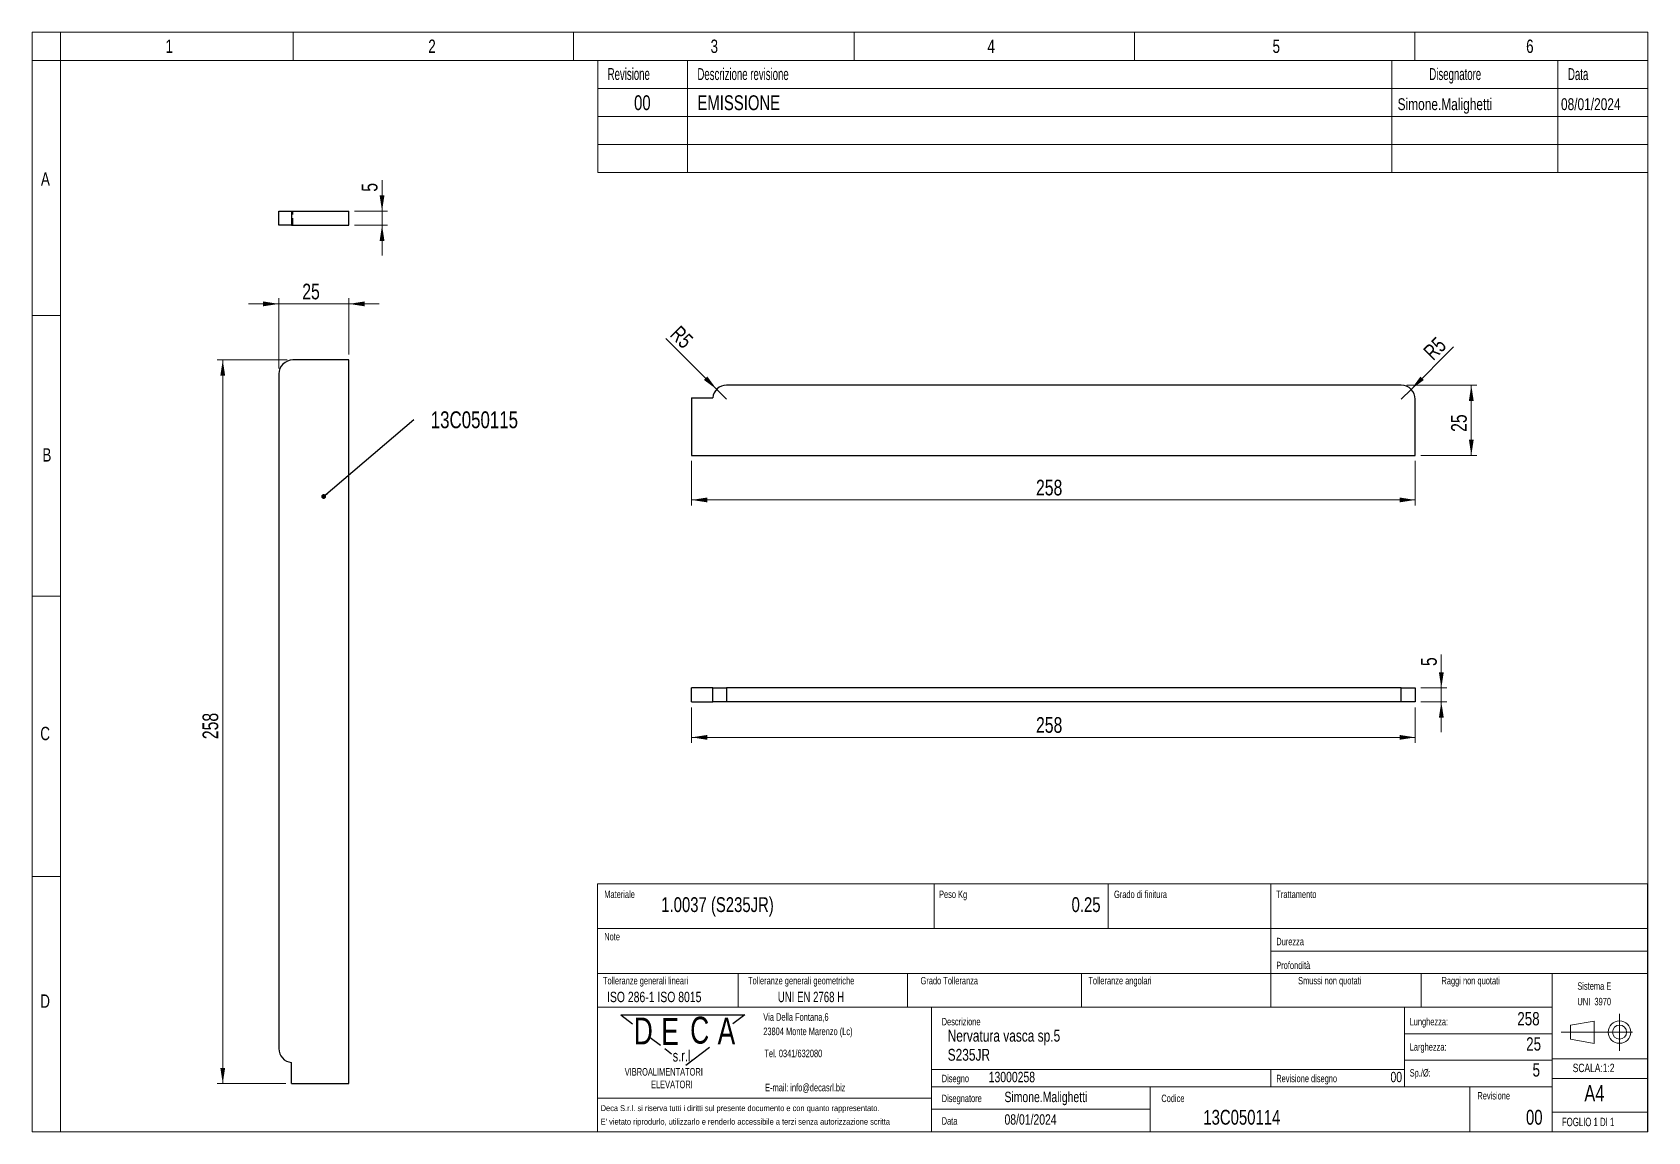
# Model space of a CAD drawing. Header units: millimetres. Extents: x 9 to 585, y 13 to 405.
import ezdxf

# ---------------------------------------------------------------- set-up
doc = ezdxf.new("R2010")
doc.units = ezdxf.units.MM
doc.header["$LTSCALE"] = 2
doc.linetypes.add('CENTERX2', pattern=[20.32, 12.7, -2.54, 2.54, -2.54])
doc.linetypes.add('HIDDEN', pattern=[1.905, 1.27, -0.635])
doc.layers.add('FORMAT', color=7, linetype='Continuous')
doc.layers.add('TESTO', color=179, linetype='Continuous')
doc.styles.add('SLDTEXTSTYLE0', font='TXT', dxfattribs={"width": 0.75})
doc.styles.add('SLDTEXTSTYLE1', font='TXT', dxfattribs={"width": 0.605})
doc.styles.add('SLDTEXTSTYLE2', font='TXT', dxfattribs={"width": 0.732984})
doc.styles.add('SLDTEXTSTYLE3', font='TXT', dxfattribs={"width": 0.643617})
doc.styles.add('SLDTEXTSTYLE4', font='TXT', dxfattribs={"width": 0.694444})
doc.styles.add('SLDTEXTSTYLE5', font='TXT', dxfattribs={"width": 0.692308})
doc.dimstyles.new('SLDDIMSTYLE0', dxfattribs={"dimtxt": 5.6, "dimasz": 5.6, "dimexe": 0, "dimexo": 0.0625, "dimgap": 1.4, "dimtad": 1, "dimrnd": 1e-09, "dimzin": 12, "dimdsep": 46, "dimtxsty": 'SLDTEXTSTYLE0', "dimsah": 1, "dimcen": 0, "dimadec": 0, "dimazin": 3, "dimtfac": 1, "dimtofl": 0, "dimtmove": 0, "dimatfit": 3, "dimfxl": 1, "dimfrac": 2, "dimtolj": 1, "dimtzin": 12, "dimarcsym": 0})
doc.dimstyles.new('SLDDIMSTYLE1', dxfattribs={"dimtxt": 5.6, "dimasz": 5.6, "dimexe": 0, "dimexo": 0.0625, "dimgap": 1.4, "dimtad": 1, "dimrnd": 1e-09, "dimzin": 12, "dimdsep": 46, "dimtxsty": 'SLDTEXTSTYLE0', "dimsah": 1, "dimcen": 0.09, "dimadec": 0, "dimazin": 3, "dimtfac": 1, "dimtofl": 0, "dimtmove": 0, "dimatfit": 3, "dimfxl": 1, "dimfrac": 2, "dimtolj": 1, "dimtzin": 12, "dimarcsym": 0})
doc.dimstyles.new('SLDDIMSTYLE2', dxfattribs={"dimtxt": 5.6, "dimasz": 5.6, "dimexe": 0, "dimexo": 0.0625, "dimgap": 1.4, "dimtad": 1, "dimrnd": 1e-09, "dimzin": 12, "dimdsep": 46, "dimtxsty": 'SLDTEXTSTYLE0', "dimsah": 1, "dimcen": 0.09, "dimadec": 0, "dimazin": 3, "dimtfac": 1, "dimtmove": 0, "dimatfit": 0, "dimfxl": 1, "dimfrac": 2, "dimtolj": 1, "dimtzin": 12, "dimarcsym": 0})
doc.dimstyles.new('SLDDIMSTYLE3', dxfattribs={"dimtxt": 0.18, "dimasz": 1.723077, "dimexe": 0, "dimexo": 0.0625, "dimgap": 0, "dimtad": 0, "dimtih": 1, "dimtoh": 1, "dimdec": 0, "dimrnd": 1e-09, "dimzin": 0, "dimdsep": 46, "dimtxsty": 'Standard', "dimblk1": 'DOT', "dimblk2": 'DOT', "dimsah": 1, "dimcen": 0.09, "dimadec": 0, "dimazin": 0, "dimtfac": 1.723077, "dimtdec": 0, "dimtofl": 0, "dimtmove": 0, "dimatfit": 3, "dimldrblk": 'DOT', "dimfxl": 1, "dimfrac": 2, "dimtolj": 1, "dimtzin": 0, "dimarcsym": 0})

# ---------------------------------------------------------------- blocks, each defined once
blk = doc.blocks.new('_D')
at = {"color": 7, "linetype": 'Continuous', "lineweight": 0}
for q in [(515.75, 292.99), (497.12, 274.36)]:
    blk.add_line((500.65, 277.89), q, dxfattribs=at)
at = {"color": 7, "linetype": 'Continuous', "lineweight": 18}
blk.add_solid([(500.65, 277.89), (505.22, 281.24), (504, 282.46)], dxfattribs=at)
at = {"color": 7, "linetype": 'Continuous', "lineweight": 18, "insert": (504.57, 291.9), "char_height": 5.6, "attachment_point": 1, "rotation": 45, "style": 'SLDTEXTSTYLE0'}
blk.add_mtext('R5', dxfattribs=at)
blk = doc.blocks.new('_D_1')
at = {"color": 7, "linetype": 'Continuous', "lineweight": 0}
for p, q in [((244.12, 252.36), (244.12, 236.46)), ((502.12, 252.36), (502.12, 236.46)), ((244.12, 238.46), (502.12, 238.46))]:
    blk.add_line(p, q, dxfattribs=at)
at = {"color": 7, "linetype": 'Continuous', "lineweight": 18}
for points in [[(244.12, 238.46), (249.72, 237.59), (249.72, 239.32)], [(502.12, 238.46), (496.52, 239.32), (496.52, 237.59)]]:
    blk.add_solid(points, dxfattribs=at)
at = {"color": 7, "linetype": 'Continuous', "lineweight": 18, "insert": (366.91, 245.67), "char_height": 5.6, "attachment_point": 1, "style": 'SLDTEXTSTYLE0'}
blk.add_mtext('258', dxfattribs=at)
blk = doc.blocks.new('_D_2')
at = {"color": 7, "linetype": 'Continuous', "lineweight": 0}
for p, q in [((499.12, 279.36), (524.12, 279.36)), ((522.12, 254.36), (522.12, 279.36)), ((504.12, 254.36), (524.12, 254.36))]:
    blk.add_line(p, q, dxfattribs=at)
at = {"color": 7, "linetype": 'Continuous', "lineweight": 18}
for points in [[(522.12, 279.36), (521.26, 273.76), (522.98, 273.76)], [(522.12, 254.36), (522.98, 259.96), (521.26, 259.96)]]:
    blk.add_solid(points, dxfattribs=at)
at = {"color": 7, "linetype": 'Continuous', "lineweight": 18, "insert": (514.9, 262.72), "char_height": 5.6, "attachment_point": 1, "rotation": 90, "style": 'SLDTEXTSTYLE0'}
blk.add_mtext('25', dxfattribs=at)
blk = doc.blocks.new('_D_3')
at = {"color": 7, "linetype": 'Continuous', "lineweight": 0}
for q in [(234.95, 296), (256.59, 274.36)]:
    blk.add_line((253.06, 277.89), q, dxfattribs=at)
at = {"color": 7, "linetype": 'Continuous', "lineweight": 18}
blk.add_solid([(253.06, 277.89), (249.71, 282.46), (248.49, 281.24)], dxfattribs=at)
at = {"color": 7, "linetype": 'Continuous', "lineweight": 18, "insert": (240.02, 301.06), "char_height": 5.6, "attachment_point": 1, "rotation": 315, "style": 'SLDTEXTSTYLE0'}
blk.add_mtext('R5', dxfattribs=at)
blk = doc.blocks.new('_D_4')
at = {"color": 7, "linetype": 'Continuous', "lineweight": 0}
for p, q in [((244.12, 164.43), (244.12, 151.8)), ((502.12, 164.43), (502.12, 151.8)), ((502.12, 153.8), (244.12, 153.8))]:
    blk.add_line(p, q, dxfattribs=at)
at = {"color": 7, "linetype": 'Continuous', "lineweight": 18}
for points in [[(244.12, 153.8), (249.72, 152.93), (249.72, 154.66)], [(502.12, 153.8), (496.52, 154.66), (496.52, 152.93)]]:
    blk.add_solid(points, dxfattribs=at)
at = {"color": 7, "linetype": 'Continuous', "lineweight": 18, "insert": (366.91, 161.02), "char_height": 5.6, "attachment_point": 1, "style": 'SLDTEXTSTYLE0'}
blk.add_mtext('258', dxfattribs=at)
blk = doc.blocks.new('_D_5')
at = {"color": 7, "linetype": 'Continuous', "lineweight": 0}
for p, q in [((511.43, 171.43), (511.43, 183.36)), ((504.12, 171.43), (513.43, 171.43)), ((511.43, 171.43), (511.43, 166.43)), ((504.12, 166.43), (513.43, 166.43)), ((511.43, 166.43), (511.43, 155.66))]:
    blk.add_line(p, q, dxfattribs=at)
at = {"color": 7, "linetype": 'Continuous', "lineweight": 18}
for points in [[(511.43, 171.43), (512.3, 177.03), (510.57, 177.03)], [(511.43, 166.43), (510.57, 160.83), (512.3, 160.83)]]:
    blk.add_solid(points, dxfattribs=at)
at = {"color": 7, "linetype": 'Continuous', "lineweight": 18, "insert": (504.21, 179.22), "char_height": 5.6, "attachment_point": 1, "rotation": 90, "style": 'SLDTEXTSTYLE0'}
blk.add_mtext('5', dxfattribs=at)
blk = doc.blocks.new('_D_6')
at = {"color": 7, "linetype": 'Continuous', "lineweight": 0}
for p, q in [((99.92, 288.36), (74.92, 288.36)), ((76.92, 288.36), (76.92, 30.36)), ((99.42, 30.36), (74.92, 30.36))]:
    blk.add_line(p, q, dxfattribs=at)
at = {"color": 7, "linetype": 'Continuous', "lineweight": 18}
for points in [[(76.92, 288.36), (76.06, 282.76), (77.78, 282.76)], [(76.92, 30.36), (77.78, 35.96), (76.06, 35.96)]]:
    blk.add_solid(points, dxfattribs=at)
at = {"color": 7, "linetype": 'Continuous', "lineweight": 18, "insert": (69.7, 153.16), "char_height": 5.6, "attachment_point": 1, "rotation": 90, "style": 'SLDTEXTSTYLE0'}
blk.add_mtext('258', dxfattribs=at)
blk = doc.blocks.new('_D_7')
at = {"color": 7, "linetype": 'Continuous', "lineweight": 0}
for p, q in [((96.92, 308.36), (86.15, 308.36)), ((96.92, 285.36), (96.92, 310.36)), ((121.92, 308.36), (96.92, 308.36)), ((121.92, 290.36), (121.92, 310.36)), ((121.92, 308.36), (132.69, 308.36))]:
    blk.add_line(p, q, dxfattribs=at)
at = {"color": 7, "linetype": 'Continuous', "lineweight": 18}
for points in [[(96.92, 308.36), (91.32, 309.23), (91.32, 307.5)], [(121.92, 308.36), (127.52, 307.5), (127.52, 309.23)]]:
    blk.add_solid(points, dxfattribs=at)
at = {"color": 7, "linetype": 'Continuous', "lineweight": 18, "insert": (105.28, 315.58), "char_height": 5.6, "attachment_point": 1, "style": 'SLDTEXTSTYLE0'}
blk.add_mtext('25', dxfattribs=at)
blk = doc.blocks.new('SW_NOTE_0')
at = {"color": 0, "linetype": 'Continuous', "lineweight": 0, "insert": (21.59, 2.94), "char_height": 6, "attachment_point": 2, "style": 'SLDTEXTSTYLE0'}
blk.add_mtext('13C050115', dxfattribs=at)
blk = doc.blocks.new('_Dot')
at = {"color": 0, "linetype": 'ByBlock', "lineweight": -2}
blk.add_line((-0.5, 0), (-1, 0), dxfattribs=at)
at = {"color": 0, "linetype": 'ByBlock', "const_width": 0.5}
blk.add_lwpolyline([(-0.25, 0, 1), (0.25, 0, 1)], format="xyb", close=True, dxfattribs=at)
blk = doc.blocks.new('_D_8')
at = {"color": 7, "linetype": 'Continuous', "lineweight": 0}
for p, q in [((133.72, 341.44), (133.72, 352.49)), ((123.92, 341.44), (135.72, 341.44)), ((133.72, 336.44), (133.72, 341.44)), ((123.92, 336.44), (135.72, 336.44)), ((133.72, 336.44), (133.72, 325.67))]:
    blk.add_line(p, q, dxfattribs=at)
at = {"color": 7, "linetype": 'Continuous', "lineweight": 18}
for points in [[(133.72, 341.44), (134.58, 347.04), (132.86, 347.04)], [(133.72, 336.44), (132.86, 330.84), (134.58, 330.84)]]:
    blk.add_solid(points, dxfattribs=at)
at = {"color": 7, "linetype": 'Continuous', "lineweight": 18, "insert": (126.5, 348.35), "char_height": 5.6, "attachment_point": 1, "rotation": 90, "style": 'SLDTEXTSTYLE0'}
blk.add_mtext('5', dxfattribs=at)

msp = doc.modelspace()

# ---------------------------------------------------------------- linework, layer by layer
at = {"color": 7, "linetype": 'Continuous', "lineweight": 18}
for p, q in [((9.014, 395.197), (9.014, 405.197)), ((9.014, 405.197), (19.014, 405.197)), ((19.014, 405.197), (585.014, 405.197)), ((19.014, 395.197), (19.014, 405.197)), ((102.014, 405.197), (102.014, 395.197)), ((202.014, 405.197), (202.014, 395.197)), ((302.014, 405.197), (302.014, 395.197)), ((402.014, 405.197), (402.014, 395.197)), ((502.014, 405.197), (502.014, 395.197)), ((585.014, 405.197), (585.014, 395.197)), ((9.014, 13.197), (9.014, 395.197)), ((9.014, 395.197), (19.014, 395.197)), ((19.014, 13.197), (19.014, 395.197)), ((19.014, 395.197), (585.014, 395.197)), ((585.014, 395.197), (210.614, 395.197)), ((210.614, 395.197), (585.014, 395.197)), ((210.614, 385.197), (210.614, 395.197)), ((210.614, 395.197), (585.014, 395.197)), ((242.614, 385.197), (242.614, 395.197)), ((493.838, 385.197), (493.838, 395.197)), ((553.014, 385.197), (553.014, 395.197)), ((585.014, 13.197), (585.014, 395.197)), ((585.014, 385.197), (585.014, 395.197)), ((585.014, 385.197), (585.014, 395.197)), ((210.614, 385.197), (585.014, 385.197)), ((210.614, 385.197), (210.614, 355.197)), ((242.614, 385.197), (242.614, 355.197)), ((493.838, 385.197), (493.838, 355.197)), ((553.014, 385.197), (553.014, 355.197)), ((585.014, 385.197), (585.014, 355.197)), ((585.014, 385.197), (585.014, 355.197)), ((210.614, 375.197), (585.014, 375.197)), ((210.614, 365.197), (585.014, 365.197)), ((210.614, 355.197), (585.014, 355.197)), ((19.014, 304.197), (9.014, 304.197)), ((19.014, 204.197), (9.014, 204.197)), ((19.014, 104.197), (9.014, 104.197)), ((210.592, 101.602), (210.592, 13.202)), ((210.592, 101.602), (584.993, 101.602)), ((330.592, 101.602), (330.592, 85.602)), ((392.592, 101.602), (392.592, 85.602)), ((450.592, 85.602), (450.592, 101.602)), ((584.993, 101.602), (584.993, 13.202)), ((585.014, 101.597), (585.014, 13.197)), ((210.592, 85.602), (584.993, 85.602)), ((450.592, 85.602), (450.592, 69.6)), ((450.592, 77.602), (584.993, 77.602)), ((210.592, 69.6), (584.993, 69.6)), ((260.725, 69.6), (260.725, 57.602)), ((321.12, 69.6), (321.12, 57.602)), ((383.081, 69.6), (383.081, 57.602)), ((450.625, 69.6), (450.625, 57.602)), ((504.216, 69.6), (504.216, 57.602)), ((550.992, 69.6), (550.992, 13.202)), ((210.592, 57.602), (329.592, 57.602)), ((329.592, 57.602), (329.592, 13.202)), ((329.592, 57.602), (550.992, 57.602)), ((498.254, 57.602), (498.254, 48.135)), ((565.943, 52.658), (557.434, 51.158)), ((565.943, 52.658), (565.902, 44.658)), ((498.254, 48.135), (498.254, 38.668)), ((498.254, 48.135), (550.992, 48.135)), ((557.434, 51.158), (557.434, 46.158)), ((565.902, 44.658), (557.434, 46.158)), ((329.592, 35.402), (498.254, 35.402)), ((450.625, 35.402), (450.625, 29.202)), ((498.254, 38.668), (498.254, 29.202)), ((498.254, 38.668), (550.992, 38.668)), ((550.992, 39.202), (584.993, 39.202)), ((550.993, 39.202), (584.993, 39.202)), ((550.993, 39.202), (550.993, 13.202)), ((329.592, 29.202), (550.992, 29.202)), ((407.634, 29.202), (407.634, 13.202)), ((521.605, 29.202), (521.605, 13.202)), ((550.993, 32.202), (584.993, 32.202)), ((210.592, 25.202), (329.723, 25.202)), ((407.634, 21.202), (329.592, 21.202)), ((550.993, 20.202), (584.993, 20.202)), ((9.014, 13.197), (19.014, 13.197)), ((19.014, 13.197), (585.014, 13.197)), ((210.592, 13.202), (584.993, 13.202)), ((210.593, 13.202), (584.993, 13.202)), ((210.614, 13.197), (585.014, 13.197))]:
    msp.add_line(p, q, dxfattribs=at)
at = {"color": 7, "linetype": 'Continuous', "lineweight": 25}
for p, q in [((96.923, 336.438), (96.923, 341.438)), ((96.923, 341.438), (101.423, 341.438)), ((101.423, 341.438), (121.923, 341.438)), ((101.423, 341.438), (101.423, 336.438)), ((121.923, 336.438), (121.923, 341.438)), ((101.423, 336.438), (96.923, 336.438)), ((101.423, 336.438), (121.923, 336.438)), ((121.923, 288.365), (101.923, 288.365)), ((121.923, 30.365), (121.923, 288.365)), ((96.923, 283.365), (96.923, 42.84)), ((497.117, 279.358), (256.592, 279.358)), ((244.117, 274.858), (244.117, 254.358)), ((244.117, 274.858), (251.617, 274.858)), ((502.117, 254.358), (502.117, 274.358)), ((244.117, 254.358), (502.117, 254.358)), ((244.117, 166.428), (244.117, 171.428)), ((251.617, 171.428), (244.117, 171.428)), ((251.617, 166.428), (251.617, 171.428)), ((251.617, 171.428), (256.592, 171.428)), ((256.592, 171.428), (256.592, 166.428)), ((497.117, 171.428), (256.592, 171.428)), ((497.117, 166.428), (497.117, 171.428)), ((497.117, 171.428), (502.117, 171.428)), ((502.117, 171.428), (502.117, 166.428)), ((244.117, 166.428), (251.617, 166.428)), ((256.592, 166.428), (251.617, 166.428)), ((497.117, 166.428), (256.592, 166.428)), ((502.117, 166.428), (497.117, 166.428)), ((101.423, 30.365), (101.423, 37.865)), ((101.423, 30.365), (121.923, 30.365))]:
    msp.add_line(p, q, dxfattribs=at)
at = {"color": 7, "linetype": 'HIDDEN', "lineweight": 18}
msp.add_line((101.923, 336.438), (101.923, 341.438), dxfattribs=at)
at = {"color": 7, "linetype": 'CENTERX2', "lineweight": 18}
for p, q in [((574.98, 55.219), (574.98, 42.029)), ((554.194, 48.715), (581.189, 48.715))]:
    msp.add_line(p, q, dxfattribs=at)
at = {"color": 7, "linetype": 'Continuous', "lineweight": 18}
for radius in [4, 2.5]:
    msp.add_circle((574.98, 48.715), radius, dxfattribs=at)
at = {"color": 7, "linetype": 'Continuous', "lineweight": 25}
for centre, start, end in [((101.923, 283.365), 90, 180), ((256.592, 274.358), 90, 174.26083), ((497.117, 274.358), 360, 90), ((101.923, 42.84), 180, 264.26083)]:
    msp.add_arc(centre, 5, start, end, dxfattribs=at)
at = {"layer": 'TESTO'}
for p, q in [((218.895, 54.818), (263.038, 54.818)), ((218.895, 54.818), (223.048, 51.627)), ((263.038, 54.818), (258.848, 51.599)), ((229.354, 46.783), (232.969, 44.006)), ((234.497, 42.856), (236.94, 40.944)), ((250.492, 43.251), (242.097, 36.802))]:
    msp.add_line(p, q, dxfattribs=at)

# ---------------------------------------------------------------- block references
at = {"color": 7, "linetype": 'Continuous', "lineweight": 0}
msp.add_blockref('SW_NOTE_0', (145.06, 267.1), dxfattribs=at)

# ---------------------------------------------------------------- texts
for s, insert, char_height, attachment_point, style in [('1', (56.513, 402.603), 4.763, 1, 'SLDTEXTSTYLE0'), ('2', (150.205, 402.603), 4.763, 1, 'SLDTEXTSTYLE0'), ('3', (250.868, 402.603), 4.763, 1, 'SLDTEXTSTYLE0'), ('4', (349.588, 402.603), 4.763, 1, 'SLDTEXTSTYLE0'), ('5', (451.254, 402.603), 4.763, 1, 'SLDTEXTSTYLE0'), ('6', (541.672, 402.603), 4.763, 1, 'SLDTEXTSTYLE0'), ('Revisione', (214.173, 392.454), 4.2333, 1, 'SLDTEXTSTYLE1'), ('Descrizione revisione', (246.177, 392.418), 4.23333, 1, 'SLDTEXTSTYLE1'), ('Disegnatore', (507.163, 392.418), 4.23333, 1, 'SLDTEXTSTYLE1'), ('Data', (556.6, 392.418), 4.2333, 1, 'SLDTEXTSTYLE1'), ('00', (223.589, 382.736), 5.2917, 1, 'SLDTEXTSTYLE0'), ('EMISSIONE', (246.177, 382.736), 5.2917, 1, 'SLDTEXTSTYLE0'), ('Simone.Malighetti', (495.838, 381.683), 4.23333, 1, 'SLDTEXTSTYLE0'), ('08/01/2024', (554.096, 381.683), 4.2333, 1, 'SLDTEXTSTYLE0'), ('A', (12.097, 355.281), 4.763, 1, 'SLDTEXTSTYLE0'), ('B', (12.626, 256.891), 4.763, 1, 'SLDTEXTSTYLE0'), ('C', (11.867, 157.559), 4.763, 1, 'SLDTEXTSTYLE0'), ('Materiale', (212.957, 99.147), 2.6458, 1, 'SLDTEXTSTYLE0'), ('Peso Kg', (332.331, 99.147), 2.6458, 1, 'SLDTEXTSTYLE0'), ('Grado di finitura', (394.723, 99.147), 2.64583, 1, 'SLDTEXTSTYLE0'), ('Trattamento', (452.592, 99.147), 2.64583, 1, 'SLDTEXTSTYLE0'), ('1.0037 (S235JR)', (233.281, 96.807), 5.29167, 1, 'SLDTEXTSTYLE0'), ('0.25', (389.912, 96.807), 5.2917, 3, 'SLDTEXTSTYLE0'), ('Note', (212.957, 84.081), 2.6458, 1, 'SLDTEXTSTYLE0'), ('Durezza', (452.575, 82.325), 2.6458, 1, 'SLDTEXTSTYLE0'), ('Profondità', (452.575, 73.819), 2.6458, 1, 'SLDTEXTSTYLE0'), ('Tolleranze generali lineari', (212.483, 68.374), 2.64583, 1, 'SLDTEXTSTYLE0'), ('Tolleranze generali geometriche', (264.212, 68.374), 2.64583, 1, 'SLDTEXTSTYLE0'), ('Grado Tolleranza', (325.732, 68.374), 2.64583, 1, 'SLDTEXTSTYLE0'), ('Tolleranze angolari', (385.573, 68.374), 2.64583, 1, 'SLDTEXTSTYLE0'), ('Smussi non quotati', (460.36, 68.374), 2.64583, 1, 'SLDTEXTSTYLE0'), ('Raggi non quotati', (511.485, 68.374), 2.64583, 1, 'SLDTEXTSTYLE0'), ('Sistema E', (559.935, 66.447), 2.6458, 1, 'SLDTEXTSTYLE0'), ('D', (11.867, 62.144), 4.763, 1, 'SLDTEXTSTYLE0'), ('ISO 286-1 ISO 8015', (213.945, 63.094), 3.70417, 1, 'SLDTEXTSTYLE0'), ('UNI EN 2768 H', (274.841, 63.094), 3.70417, 1, 'SLDTEXTSTYLE5'), ('UNI  3970', (559.935, 60.919), 2.6458, 1, 'SLDTEXTSTYLE4'), ('Descrizione', (333.274, 53.761), 2.64583, 1, 'SLDTEXTSTYLE0'), ('Lunghezza:', (500.127, 53.761), 2.6458, 1, 'SLDTEXTSTYLE0'), ('258', (546.486, 55.866), 4.7625, 3, 'SLDTEXTSTYLE0'), ('Nervatura vasca sp.5', (335.414, 49.525), 4.23333, 1, 'SLDTEXTSTYLE0'), ('25', (546.999, 46.865), 4.7625, 3, 'SLDTEXTSTYLE0'), ('S235JR', (335.414, 42.733), 4.2333, 1, 'SLDTEXTSTYLE0'), ('Larghezza:', (500.159, 44.759), 2.6458, 1, 'SLDTEXTSTYLE0'), ('13000258', (350.036, 34.542), 3.7042, 1, 'SLDTEXTSTYLE0'), ('00', (497.429, 34.542), 3.7042, 3, 'SLDTEXTSTYLE0'), ('Sp./Ø:', (500.159, 35.505), 2.6458, 1, 'SLDTEXTSTYLE0'), ('5', (546.62, 37.61), 4.763, 3, 'SLDTEXTSTYLE0'), ('SCALA:1:2', (558.294, 37.441), 3, 1, 'SLDTEXTSTYLE0'), ('Disegno', (333.274, 33.49), 2.6458, 1, 'SLDTEXTSTYLE0'), ('Revisione disegno', (452.575, 33.49), 2.64583, 1, 'SLDTEXTSTYLE0'), ('A4', (562.43, 29.788), 5.8208, 1, 'SLDTEXTSTYLE0'), ('Disegnatore', (333.274, 26.394), 2.64583, 1, 'SLDTEXTSTYLE0'), ('Simone.Malighetti', (355.665, 27.446), 3.70417, 1, 'SLDTEXTSTYLE0'), ('Codice', (411.594, 26.394), 2.6458, 1, 'SLDTEXTSTYLE0'), ('Revisione', (524.293, 27.337), 2.6458, 1, 'SLDTEXTSTYLE0'), ('Deca S.r.l. si riserva tutti i diritti sul presente documento e con quanto rappresentato.', (211.676, 22.652), 2.11667, 1, 'SLDTEXTSTYLE0'), ("E' vietato riprodurlo, utilizzarlo e renderlo accessibile a terzi senza autorizzazione scritta", (211.676, 17.83), 2.11667, 1, 'SLDTEXTSTYLE0'), ('Data', (333.274, 18.356), 2.6458, 1, 'SLDTEXTSTYLE0'), ('08/01/2024', (355.665, 19.409), 3.7042, 1, 'SLDTEXTSTYLE0'), ('13C050114', (426.568, 20.988), 5.2917, 1, 'SLDTEXTSTYLE0'), ('00', (547.523, 20.988), 5.2917, 3, 'SLDTEXTSTYLE0'), ('FOGLIO 1 DI 1', (554.439, 18.171), 3, 1, 'SLDTEXTSTYLE5')]:
    msp.add_mtext(s, dxfattribs=dict(at, insert=insert, char_height=char_height, attachment_point=attachment_point, style=style))
at = {"layer": 'FORMAT', "char_height": 2.7, "attachment_point": 1, "style": 'SLDTEXTSTYLE3'}
for s, insert in [('Via Della Fontana,6', (269.644, 55.439)), ('23804 Monte Marenzo (Lc)', (269.644, 50.32)), ('Tel. 0341/632080', (270.046, 42.453)), ('VIBROALIMENTATORI', (220.263, 35.882)), ('ELEVATORI', (229.644, 31.398)), ('E-mail: info@decasrl.biz', (270.305, 30.286))]:
    msp.add_mtext(s, dxfattribs=dict(at, insert=insert))
at = {"layer": 'TESTO', "attachment_point": 1, "style": 'SLDTEXTSTYLE2'}
for s, insert, char_height in [('D', (223.478, 53.912), 9.6), ('E', (233.281, 53.7), 9.6), ('C', (243.579, 54.192), 9.6), ('A', (253.375, 53.912), 9.6), ('s.r.l.', (237.353, 42.227), 4)]:
    msp.add_mtext(s, dxfattribs=dict(at, insert=insert, char_height=char_height))

# ---------------------------------------------------------------- dimensions: what is measured, and where the dimension line sits
at = {"color": 7, "linetype": 'Continuous', "lineweight": 18}
for base, p1, p2, dimstyle, picture, middle in [((133.719, 341.438), (121.923, 336.438), (121.923, 341.438), 'SLDDIMSTYLE2', '_D_8', (133.719, 350.422)), ((76.923, 30.365), (101.923, 288.365), (101.423, 30.365), 'SLDDIMSTYLE1', '_D_6', (76.923, 159.365)), ((522.117, 279.358), (502.117, 254.358), (497.117, 279.358), 'SLDDIMSTYLE1', '_D_2', (522.117, 266.858)), ((511.434, 166.428), (502.117, 171.428), (502.117, 166.428), 'SLDDIMSTYLE2', '_D_5', (511.434, 181.289))]:
    dim = msp.add_linear_dim(base=base, p1=p1, p2=p2, angle=90, dimstyle=dimstyle, dxfattribs=at)
    dim.commit()
    dim.dimension.update_dxf_attribs({"geometry": picture, "text_midpoint": middle, "dimtype": 160})
for base, p1, p2, dimstyle, picture, middle in [((96.923, 308.365), (121.923, 288.365), (96.923, 283.365), 'SLDDIMSTYLE2', '_D_7', (109.423, 308.365)), ((502.117, 238.456), (244.117, 254.358), (502.117, 254.358), 'SLDDIMSTYLE1', '_D_1', (373.117, 238.456)), ((244.117, 153.796), (502.117, 166.428), (244.117, 166.428), 'SLDDIMSTYLE1', '_D_4', (373.117, 153.796))]:
    dim = msp.add_linear_dim(base=base, p1=p1, p2=p2, dimstyle=dimstyle, dxfattribs=at)
    dim.commit()
    dim.dimension.update_dxf_attribs({"geometry": picture, "text_midpoint": middle, "dimtype": 160})
for center, mpoint, picture, middle in [((256.592, 274.358), (253.056, 277.893), '_D_3', (237.763, 293.186)), ((497.117, 274.358), (500.652, 277.893), '_D', (512.987, 290.228))]:
    dim = msp.add_radius_dim(center=center, mpoint=mpoint, dimstyle='SLDDIMSTYLE0', dxfattribs=at)
    dim.commit()
    dim.dimension.update_dxf_attribs({"geometry": picture, "text_midpoint": middle, "dimtype": 164})

# ---------------------------------------------------------------- leaders
at = {"color": 7, "linetype": 'Continuous', "lineweight": 0}
msp.add_leader([(112.903, 239.68), (145.06, 267.1)], dimstyle='SLDDIMSTYLE3', dxfattribs=at)

doc.saveas('drawing.dxf')
